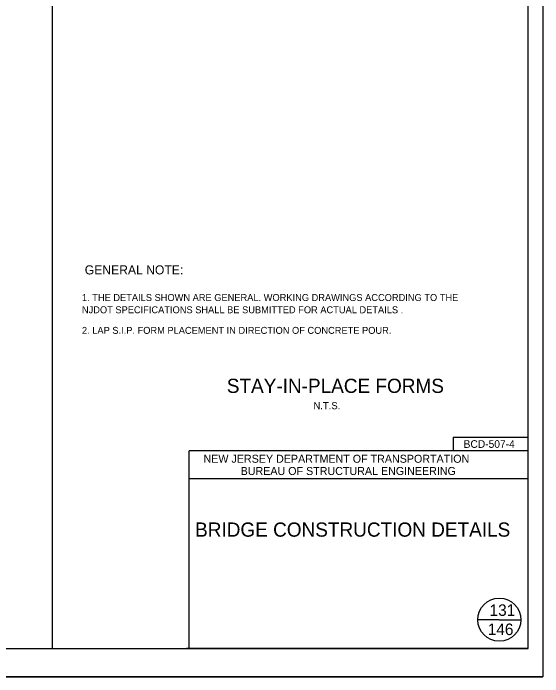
# Model space of a CAD drawing. Extents: x 528.16 to 531.11, y 154.42 to 156.25.
# Drawn here: x 530.333 to 531.115, y 154.42 to 155.399 of the extents above; entities that cross this region are included whole.
import ezdxf

# ---------------------------------------------------------------- set-up
doc = ezdxf.new("R2010")
doc.units = 0
for name, color, linetype in [('1', 7, 'Continuous'), ('39', 7, 'Continuous'), ('Level 1', 7, 'Continuous'), ('Level 2', 7, 'Continuous'), ('Level 4', 7, 'Continuous'), ('Level 41', 7, 'Continuous'), ('Level 5', 7, 'Continuous')]:
    doc.layers.add(name, color=color, linetype=linetype)

msp = doc.modelspace()

# ---------------------------------------------------------------- linework, layer by layer
at = {"layer": '1'}
for q in [(531.01892, 154.50404), (531.08257, 154.50404)]:
    msp.add_line((531.05075, 154.50404), q, dxfattribs=at)
msp.add_circle((531.05075, 154.50404), 0.03182, dxfattribs=at)
at = {"layer": 'Level 1'}
for p, q in [((531.09318, 154.46161), (531.09318, 156.21161)), ((531.09318, 154.75328), (530.59318, 154.75328)), ((531.09318, 154.71161), (530.59318, 154.71161)), ((528.34318, 154.46161), (531.09318, 154.46161)), ((530.33727, 154.46161), (531.09318, 154.46161)), ((531.09318, 154.46161), (530.58924, 154.46161)), ((528.1565, 154.41995), (531.11483, 154.41995))]:
    msp.add_line(p, q, dxfattribs=at)
at = {"layer": 'Level 2'}
for p, q in [((530.98247, 154.77329), (531.09318, 154.77329)), ((530.59318, 154.46161), (530.59318, 154.75328))]:
    msp.add_line(p, q, dxfattribs=at)
at = {"layer": 'Level 4'}
msp.add_line((530.39075, 156.21161), (530.39075, 154.46227), dxfattribs=at)
at = {"layer": 'Level 41'}
msp.add_lwpolyline([(528.15617, 156.25295), (531.11483, 156.25295), (531.11483, 154.41995), (528.15617, 154.41995)], close=True, dxfattribs=at)
at = {"layer": 'Level 5'}
msp.add_line((530.98247, 154.77329), (530.98247, 154.75328), dxfattribs=at)

# ---------------------------------------------------------------- texts
at = {"layer": '39'}
for s, p in [('131', (531.03635, 154.5097)), ('146', (531.03369, 154.48141))]:
    msp.add_text(s, height=0.016972, dxfattribs=at).set_placement(p)
at = {"layer": 'Level 1'}
for s, height, p in [('GENERAL NOTE:', 0.0134035, (530.43889, 155.01336)), ('1. THE DETAILS SHOWN ARE GENERAL. WORKING DRAWINGS ACCORDING TO THE', 0.0102283, (530.43471, 154.97418)), ('NJDOT SPECIFICATIONS SHALL BE SUBMITTED FOR ACTUAL DETAILS .', 0.0102283, (530.43471, 154.95608)), ('2. LAP S.I.P. FORM PLACEMENT IN DIRECTION OF CONCRETE POUR.', 0.0102283, (530.43471, 154.92573)), ('NEW JERSEY DEPARTMENT OF TRANSPORTATION', 0.011811, (530.61417, 154.73556)), ('BUREAU OF STRUCTURAL ENGINEERING', 0.011811, (530.66896, 154.71752))]:
    msp.add_text(s, height=height, dxfattribs=at).set_placement(p)
at = {"layer": 'Level 5'}
for s, height, p in [('STAY-IN-PLACE FORMS', 0.0209387, (530.64854, 154.83857)), ('N.T.S.', 0.010469, (530.7764, 154.81457)), ('BCD-507-4', 0.011287, (530.99804, 154.75755)), ('BRIDGE CONSTRUCTION DETAILS', 0.0209387, (530.60174, 154.62653))]:
    msp.add_text(s, height=height, dxfattribs=at).set_placement(p)

doc.saveas('drawing.dxf')
